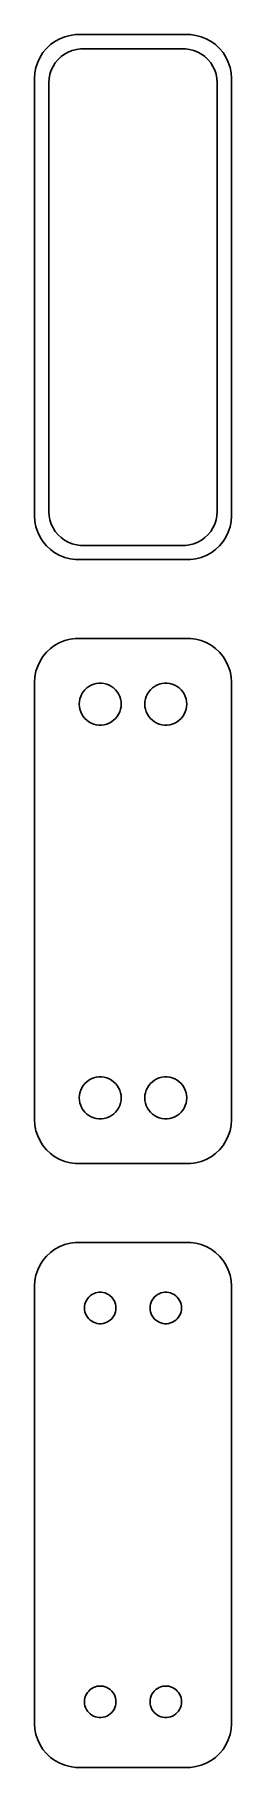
# Model space of a CAD drawing. Header units: metres. Extents: x -11 to 11, y 108 to 306.
import ezdxf

# ---------------------------------------------------------------- set-up
doc = ezdxf.new("R2010")
doc.units = ezdxf.units.M

msp = doc.modelspace()

# ---------------------------------------------------------------- linework, layer by layer
for p, q in [((-8.92912, 305.222), (-9.43712, 304.853)), ((-8.37889, 305.524), (-8.92912, 305.222)), ((-7.79507, 305.755), (-8.37889, 305.524)), ((-7.1869, 305.911), (-7.79507, 305.755)), ((-6.56395, 305.99), (-7.1869, 305.911)), ((6.56395, 305.99), (-6.56395, 305.99)), ((7.1869, 305.911), (6.56395, 305.99)), ((7.79507, 305.755), (7.1869, 305.911)), ((8.37889, 305.524), (7.79507, 305.755)), ((8.92912, 305.222), (8.37889, 305.524)), ((9.43712, 304.853), (8.92912, 305.222)), ((-10.6315, 303.409), (-10.8989, 302.841)), ((-10.2951, 303.939), (-10.6315, 303.409)), ((-9.89484, 304.423), (-10.2951, 303.939)), ((-9.43712, 304.853), (-9.89484, 304.423)), ((-8.88301, 302.776), (-8.57301, 303.151)), ((-8.57301, 303.151), (-8.21851, 303.484)), ((-8.21851, 303.484), (-7.82506, 303.77)), ((-7.82506, 303.77), (-7.39888, 304.004)), ((-7.39888, 304.004), (-6.9467, 304.183)), ((-6.9467, 304.183), (-6.47565, 304.304)), ((-6.47565, 304.304), (-5.99316, 304.365)), ((-5.99316, 304.365), (5.99316, 304.365)), ((5.99316, 304.365), (6.47565, 304.304)), ((6.47565, 304.304), (6.9467, 304.183)), ((6.9467, 304.183), (7.39888, 304.004)), ((7.39888, 304.004), (7.82506, 303.77)), ((7.82506, 303.77), (8.21851, 303.484)), ((8.21851, 303.484), (8.57301, 303.151)), ((8.57301, 303.151), (8.88301, 302.776)), ((9.89484, 304.423), (9.43712, 304.853)), ((10.2951, 303.939), (9.89484, 304.423)), ((10.6315, 303.409), (10.2951, 303.939)), ((10.8989, 302.841), (10.6315, 303.409)), ((-11.2106, 301.627), (-11.25, 301)), ((-11.25, 301), (-11.25, 251)), ((-11.0929, 302.243), (-11.2106, 301.627)), ((-10.8989, 302.841), (-11.0929, 302.243)), ((-9.62262, 300.5), (-9.59209, 300.985)), ((-9.59209, 300.985), (-9.50096, 301.463)), ((-9.50096, 301.463), (-9.35068, 301.926)), ((-9.35068, 301.926), (-9.1436, 302.366)), ((-9.1436, 302.366), (-8.88301, 302.776)), ((8.88301, 302.776), (9.1436, 302.366)), ((9.1436, 302.366), (9.35068, 301.926)), ((9.35068, 301.926), (9.50096, 301.463)), ((9.50096, 301.463), (9.59209, 300.985)), ((9.59209, 300.985), (9.62262, 300.5)), ((11.0929, 302.243), (10.8989, 302.841)), ((11.2106, 301.627), (11.0929, 302.243)), ((11.25, 301), (11.2106, 301.627)), ((11.25, 251), (11.25, 301)), ((-9.62262, 251.5), (-9.62262, 300.5)), ((9.62262, 300.5), (9.62262, 251.5)), ((-9.59209, 251.015), (-9.62262, 251.5)), ((9.62262, 251.5), (9.59209, 251.015)), ((-11.25, 251), (-11.2106, 250.373)), ((-11.2106, 250.373), (-11.0929, 249.757)), ((-11.0929, 249.757), (-10.8989, 249.159)), ((-9.50096, 250.537), (-9.59209, 251.015)), ((-9.35068, 250.074), (-9.50096, 250.537)), ((-9.1436, 249.634), (-9.35068, 250.074)), ((-8.88301, 249.224), (-9.1436, 249.634)), ((9.1436, 249.634), (8.88301, 249.224)), ((9.35068, 250.074), (9.1436, 249.634)), ((9.50096, 250.537), (9.35068, 250.074)), ((9.59209, 251.015), (9.50096, 250.537)), ((10.8989, 249.159), (11.0929, 249.757)), ((11.0929, 249.757), (11.2106, 250.373)), ((11.2106, 250.373), (11.25, 251)), ((-10.8989, 249.159), (-10.6315, 248.591)), ((-10.6315, 248.591), (-10.2951, 248.061)), ((-10.2951, 248.061), (-9.89484, 247.577)), ((-9.89484, 247.577), (-9.43712, 247.147)), ((-8.57301, 248.849), (-8.88301, 249.224)), ((-8.21851, 248.516), (-8.57301, 248.849)), ((-7.82506, 248.23), (-8.21851, 248.516)), ((-7.39888, 247.996), (-7.82506, 248.23)), ((-6.9467, 247.817), (-7.39888, 247.996)), ((-6.47565, 247.696), (-6.9467, 247.817)), ((-5.99316, 247.635), (-6.47565, 247.696)), ((5.99316, 247.635), (-5.99316, 247.635)), ((6.47565, 247.696), (5.99316, 247.635)), ((6.9467, 247.817), (6.47565, 247.696)), ((7.39888, 247.996), (6.9467, 247.817)), ((7.82506, 248.23), (7.39888, 247.996)), ((8.21851, 248.516), (7.82506, 248.23)), ((8.57301, 248.849), (8.21851, 248.516)), ((8.88301, 249.224), (8.57301, 248.849)), ((9.43712, 247.147), (9.89484, 247.577)), ((9.89484, 247.577), (10.2951, 248.061)), ((10.2951, 248.061), (10.6315, 248.591)), ((10.6315, 248.591), (10.8989, 249.159)), ((-9.43712, 247.147), (-8.92912, 246.778)), ((-8.92912, 246.778), (-8.37889, 246.476)), ((-8.37889, 246.476), (-7.79507, 246.245)), ((-7.79507, 246.245), (-7.1869, 246.089)), ((-7.1869, 246.089), (-6.56395, 246.01)), ((-6.56395, 246.01), (6.56395, 246.01)), ((6.56395, 246.01), (7.1869, 246.089)), ((7.1869, 246.089), (7.79507, 246.245)), ((7.79507, 246.245), (8.37889, 246.476)), ((8.37889, 246.476), (8.92912, 246.778)), ((8.92912, 246.778), (9.43712, 247.147)), ((-9.43712, 235.853), (-9.89484, 235.423)), ((-8.92912, 236.222), (-9.43712, 235.853)), ((-8.37889, 236.524), (-8.92912, 236.222)), ((-7.79507, 236.755), (-8.37889, 236.524)), ((-7.1869, 236.911), (-7.79507, 236.755)), ((-6.56395, 236.99), (-7.1869, 236.911)), ((6.56395, 236.99), (-6.56395, 236.99)), ((7.1869, 236.911), (6.56395, 236.99)), ((7.79507, 236.755), (7.1869, 236.911)), ((8.37889, 236.524), (7.79507, 236.755)), ((8.92912, 236.222), (8.37889, 236.524)), ((9.43712, 235.853), (8.92912, 236.222)), ((9.89484, 235.423), (9.43712, 235.853)), ((-10.8989, 233.841), (-11.0929, 233.243)), ((-10.6315, 234.409), (-10.8989, 233.841)), ((-10.2951, 234.939), (-10.6315, 234.409)), ((-9.89484, 235.423), (-10.2951, 234.939)), ((10.2951, 234.939), (9.89484, 235.423)), ((10.6315, 234.409), (10.2951, 234.939)), ((10.8989, 233.841), (10.6315, 234.409)), ((11.0929, 233.243), (10.8989, 233.841)), ((-11.2106, 232.627), (-11.25, 232)), ((-11.25, 232), (-11.25, 182)), ((-11.0929, 233.243), (-11.2106, 232.627)), ((-5.03598, 231.526), (-4.77187, 231.672)), ((-4.77187, 231.672), (-4.49164, 231.783)), ((-4.49164, 231.783), (-4.19971, 231.857)), ((-4.19971, 231.857), (-3.9007, 231.895)), ((-3.9007, 231.895), (-3.59929, 231.895)), ((-3.59929, 231.895), (-3.30028, 231.857)), ((-3.30028, 231.857), (-3.00835, 231.783)), ((-3.00835, 231.783), (-2.72812, 231.672)), ((-2.72812, 231.672), (-2.464, 231.526)), ((2.464, 231.526), (2.72812, 231.672)), ((2.72812, 231.672), (3.00835, 231.783)), ((3.00835, 231.783), (3.30028, 231.857)), ((3.30028, 231.857), (3.59929, 231.895)), ((3.59929, 231.895), (3.9007, 231.895)), ((3.9007, 231.895), (4.19971, 231.857)), ((4.19971, 231.857), (4.49164, 231.783)), ((4.49164, 231.783), (4.77187, 231.672)), ((4.77187, 231.672), (5.03598, 231.526)), ((11.2106, 232.627), (11.0929, 233.243)), ((11.25, 232), (11.2106, 232.627)), ((11.25, 182), (11.25, 232)), ((-6.14999, 229.5), (-6.13107, 229.801)), ((-6.13107, 229.801), (-6.07458, 230.097)), ((-6.07458, 230.097), (-5.98146, 230.383)), ((-5.98146, 230.383), (-5.85313, 230.656)), ((-5.85313, 230.656), (-5.69164, 230.911)), ((-5.69164, 230.911), (-5.49951, 231.143)), ((-5.49951, 231.143), (-5.27982, 231.349)), ((-5.27982, 231.349), (-5.03598, 231.526)), ((-2.464, 231.526), (-2.22017, 231.349)), ((-2.22017, 231.349), (-2.00047, 231.143)), ((-2.00047, 231.143), (-1.80835, 230.911)), ((-1.80835, 230.911), (-1.64685, 230.656)), ((-1.64685, 230.656), (-1.51852, 230.383)), ((-1.51852, 230.383), (-1.4254, 230.097)), ((-1.4254, 230.097), (-1.36891, 229.801)), ((-1.36891, 229.801), (-1.34999, 229.5)), ((1.34999, 229.5), (1.36891, 229.801)), ((1.36891, 229.801), (1.4254, 230.097)), ((1.4254, 230.097), (1.51852, 230.383)), ((1.51852, 230.383), (1.64685, 230.656)), ((1.64685, 230.656), (1.80835, 230.911)), ((1.80835, 230.911), (2.00047, 231.143)), ((2.00047, 231.143), (2.22017, 231.349)), ((2.22017, 231.349), (2.464, 231.526)), ((5.03598, 231.526), (5.27982, 231.349)), ((5.27982, 231.349), (5.49951, 231.143)), ((5.49951, 231.143), (5.69164, 230.911)), ((5.69164, 230.911), (5.85313, 230.656)), ((5.85313, 230.656), (5.98146, 230.383)), ((5.98146, 230.383), (6.07458, 230.097)), ((6.07458, 230.097), (6.13107, 229.801)), ((6.13107, 229.801), (6.14999, 229.5)), ((-6.13107, 229.199), (-6.14999, 229.5)), ((-6.07458, 228.903), (-6.13107, 229.199)), ((-5.98146, 228.617), (-6.07458, 228.903)), ((-5.85313, 228.344), (-5.98146, 228.617)), ((-5.69164, 228.089), (-5.85313, 228.344)), ((-5.49951, 227.857), (-5.69164, 228.089)), ((-5.27982, 227.651), (-5.49951, 227.857)), ((-2.00047, 227.857), (-2.22017, 227.651)), ((-1.80835, 228.089), (-2.00047, 227.857)), ((-1.64685, 228.344), (-1.80835, 228.089)), ((-1.51852, 228.617), (-1.64685, 228.344)), ((-1.4254, 228.903), (-1.51852, 228.617)), ((-1.36891, 229.199), (-1.4254, 228.903)), ((-1.34999, 229.5), (-1.36891, 229.199)), ((1.36891, 229.199), (1.34999, 229.5)), ((1.4254, 228.903), (1.36891, 229.199)), ((1.51852, 228.617), (1.4254, 228.903)), ((1.64685, 228.344), (1.51852, 228.617)), ((1.80835, 228.089), (1.64685, 228.344)), ((2.00047, 227.857), (1.80835, 228.089)), ((2.22017, 227.651), (2.00047, 227.857)), ((5.49951, 227.857), (5.27982, 227.651)), ((5.69164, 228.089), (5.49951, 227.857)), ((5.85313, 228.344), (5.69164, 228.089)), ((5.98146, 228.617), (5.85313, 228.344)), ((6.07458, 228.903), (5.98146, 228.617)), ((6.13107, 229.199), (6.07458, 228.903)), ((6.14999, 229.5), (6.13107, 229.199)), ((-5.03598, 227.474), (-5.27982, 227.651)), ((-4.77187, 227.328), (-5.03598, 227.474)), ((-4.49164, 227.217), (-4.77187, 227.328)), ((-4.19971, 227.143), (-4.49164, 227.217)), ((-3.9007, 227.105), (-4.19971, 227.143)), ((-3.59929, 227.105), (-3.9007, 227.105)), ((-3.30028, 227.143), (-3.59929, 227.105)), ((-3.00835, 227.217), (-3.30028, 227.143)), ((-2.72812, 227.328), (-3.00835, 227.217)), ((-2.464, 227.474), (-2.72812, 227.328)), ((-2.22017, 227.651), (-2.464, 227.474)), ((2.464, 227.474), (2.22017, 227.651)), ((2.72812, 227.328), (2.464, 227.474)), ((3.00835, 227.217), (2.72812, 227.328)), ((3.30028, 227.143), (3.00835, 227.217)), ((3.59929, 227.105), (3.30028, 227.143)), ((3.9007, 227.105), (3.59929, 227.105)), ((4.19971, 227.143), (3.9007, 227.105)), ((4.49164, 227.217), (4.19971, 227.143)), ((4.77187, 227.328), (4.49164, 227.217)), ((5.03598, 227.474), (4.77187, 227.328)), ((5.27982, 227.651), (5.03598, 227.474)), ((-5.69164, 185.911), (-5.49951, 186.143)), ((-5.49951, 186.143), (-5.27982, 186.349)), ((-5.27982, 186.349), (-5.03598, 186.526)), ((-5.03598, 186.526), (-4.77187, 186.672)), ((-4.77187, 186.672), (-4.49164, 186.783)), ((-4.49164, 186.783), (-4.19971, 186.857)), ((-4.19971, 186.857), (-3.9007, 186.895)), ((-3.9007, 186.895), (-3.59929, 186.895)), ((-3.59929, 186.895), (-3.30028, 186.857)), ((-3.30028, 186.857), (-3.00835, 186.783)), ((-3.00835, 186.783), (-2.72812, 186.672)), ((-2.72812, 186.672), (-2.464, 186.526)), ((-2.464, 186.526), (-2.22017, 186.349)), ((-2.22017, 186.349), (-2.00047, 186.143)), ((-2.00047, 186.143), (-1.80835, 185.911)), ((1.80835, 185.911), (2.00047, 186.143)), ((2.00047, 186.143), (2.22017, 186.349)), ((2.22017, 186.349), (2.464, 186.526)), ((2.464, 186.526), (2.72812, 186.672)), ((2.72812, 186.672), (3.00835, 186.783)), ((3.00835, 186.783), (3.30028, 186.857)), ((3.30028, 186.857), (3.59929, 186.895)), ((3.59929, 186.895), (3.9007, 186.895)), ((3.9007, 186.895), (4.19971, 186.857)), ((4.19971, 186.857), (4.49164, 186.783)), ((4.49164, 186.783), (4.77187, 186.672)), ((4.77187, 186.672), (5.03598, 186.526)), ((5.03598, 186.526), (5.27982, 186.349)), ((5.27982, 186.349), (5.49951, 186.143)), ((5.49951, 186.143), (5.69164, 185.911)), ((-6.14999, 184.5), (-6.13107, 184.801)), ((-6.13107, 184.199), (-6.14999, 184.5)), ((-6.13107, 184.801), (-6.07458, 185.097)), ((-6.07458, 183.903), (-6.13107, 184.199)), ((-6.07458, 185.097), (-5.98146, 185.383)), ((-5.98146, 185.383), (-5.85313, 185.656)), ((-5.85313, 185.656), (-5.69164, 185.911)), ((-1.80835, 185.911), (-1.64685, 185.656)), ((-1.64685, 185.656), (-1.51852, 185.383)), ((-1.51852, 185.383), (-1.4254, 185.097)), ((-1.4254, 185.097), (-1.36891, 184.801)), ((-1.36891, 184.199), (-1.4254, 183.903)), ((-1.36891, 184.801), (-1.34999, 184.5)), ((-1.34999, 184.5), (-1.36891, 184.199)), ((1.34999, 184.5), (1.36891, 184.801)), ((1.36891, 184.199), (1.34999, 184.5)), ((1.36891, 184.801), (1.4254, 185.097)), ((1.4254, 183.903), (1.36891, 184.199)), ((1.4254, 185.097), (1.51852, 185.383)), ((1.51852, 185.383), (1.64685, 185.656)), ((1.64685, 185.656), (1.80835, 185.911)), ((5.69164, 185.911), (5.85313, 185.656)), ((5.85313, 185.656), (5.98146, 185.383)), ((5.98146, 185.383), (6.07458, 185.097)), ((6.07458, 185.097), (6.13107, 184.801)), ((6.13107, 184.199), (6.07458, 183.903)), ((6.13107, 184.801), (6.14999, 184.5)), ((6.14999, 184.5), (6.13107, 184.199)), ((-5.98146, 183.617), (-6.07458, 183.903)), ((-5.85313, 183.344), (-5.98146, 183.617)), ((-5.69164, 183.089), (-5.85313, 183.344)), ((-5.49951, 182.857), (-5.69164, 183.089)), ((-5.27982, 182.651), (-5.49951, 182.857)), ((-5.03598, 182.474), (-5.27982, 182.651)), ((-4.77187, 182.328), (-5.03598, 182.474)), ((-4.49164, 182.217), (-4.77187, 182.328)), ((-4.19971, 182.143), (-4.49164, 182.217)), ((-3.9007, 182.105), (-4.19971, 182.143)), ((-3.30028, 182.143), (-3.59929, 182.105)), ((-3.00835, 182.217), (-3.30028, 182.143)), ((-2.72812, 182.328), (-3.00835, 182.217)), ((-2.464, 182.474), (-2.72812, 182.328)), ((-2.22017, 182.651), (-2.464, 182.474)), ((-2.00047, 182.857), (-2.22017, 182.651)), ((-1.80835, 183.089), (-2.00047, 182.857)), ((-1.64685, 183.344), (-1.80835, 183.089)), ((-1.51852, 183.617), (-1.64685, 183.344)), ((-1.4254, 183.903), (-1.51852, 183.617)), ((1.51852, 183.617), (1.4254, 183.903)), ((1.64685, 183.344), (1.51852, 183.617)), ((1.80835, 183.089), (1.64685, 183.344)), ((2.00047, 182.857), (1.80835, 183.089)), ((2.22017, 182.651), (2.00047, 182.857)), ((2.464, 182.474), (2.22017, 182.651)), ((2.72812, 182.328), (2.464, 182.474)), ((3.00835, 182.217), (2.72812, 182.328)), ((3.30028, 182.143), (3.00835, 182.217)), ((3.59929, 182.105), (3.30028, 182.143)), ((4.19971, 182.143), (3.9007, 182.105)), ((4.49164, 182.217), (4.19971, 182.143)), ((4.77187, 182.328), (4.49164, 182.217)), ((5.03598, 182.474), (4.77187, 182.328)), ((5.27982, 182.651), (5.03598, 182.474)), ((5.49951, 182.857), (5.27982, 182.651)), ((5.69164, 183.089), (5.49951, 182.857)), ((5.85313, 183.344), (5.69164, 183.089)), ((5.98146, 183.617), (5.85313, 183.344)), ((6.07458, 183.903), (5.98146, 183.617)), ((-11.25, 182), (-11.2106, 181.373)), ((-11.2106, 181.373), (-11.0929, 180.757)), ((-11.0929, 180.757), (-10.8989, 180.159)), ((-3.59929, 182.105), (-3.9007, 182.105)), ((3.9007, 182.105), (3.59929, 182.105)), ((10.8989, 180.159), (11.0929, 180.757)), ((11.0929, 180.757), (11.2106, 181.373)), ((11.2106, 181.373), (11.25, 182)), ((-10.8989, 180.159), (-10.6315, 179.591)), ((-10.6315, 179.591), (-10.2951, 179.061)), ((-10.2951, 179.061), (-9.89484, 178.577)), ((-9.89484, 178.577), (-9.43712, 178.147)), ((9.43712, 178.147), (9.89484, 178.577)), ((9.89484, 178.577), (10.2951, 179.061)), ((10.2951, 179.061), (10.6315, 179.591)), ((10.6315, 179.591), (10.8989, 180.159)), ((-9.43712, 178.147), (-8.92912, 177.778)), ((-8.92912, 177.778), (-8.37889, 177.476)), ((-8.37889, 177.476), (-7.79507, 177.245)), ((-7.79507, 177.245), (-7.1869, 177.089)), ((-7.1869, 177.089), (-6.56395, 177.01)), ((-6.56395, 177.01), (6.56395, 177.01)), ((6.56395, 177.01), (7.1869, 177.089)), ((7.1869, 177.089), (7.79507, 177.245)), ((7.79507, 177.245), (8.37889, 177.476)), ((8.37889, 177.476), (8.92912, 177.778)), ((8.92912, 177.778), (9.43712, 178.147)), ((-9.89484, 166.423), (-10.2951, 165.939)), ((-9.43712, 166.853), (-9.89484, 166.423)), ((-8.92912, 167.222), (-9.43712, 166.853)), ((-8.37889, 167.524), (-8.92912, 167.222)), ((-7.79507, 167.755), (-8.37889, 167.524)), ((-7.1869, 167.911), (-7.79507, 167.755)), ((-6.56395, 167.99), (-7.1869, 167.911)), ((6.56395, 167.99), (-6.56395, 167.99)), ((7.1869, 167.911), (6.56395, 167.99)), ((7.79507, 167.755), (7.1869, 167.911)), ((8.37889, 167.524), (7.79507, 167.755)), ((8.92912, 167.222), (8.37889, 167.524)), ((9.43712, 166.853), (8.92912, 167.222)), ((9.89484, 166.423), (9.43712, 166.853)), ((10.2951, 165.939), (9.89484, 166.423)), ((-10.8989, 164.841), (-11.0929, 164.243)), ((-10.6315, 165.409), (-10.8989, 164.841)), ((-10.2951, 165.939), (-10.6315, 165.409)), ((10.6315, 165.409), (10.2951, 165.939)), ((10.8989, 164.841), (10.6315, 165.409)), ((11.0929, 164.243), (10.8989, 164.841)), ((-11.2106, 163.627), (-11.25, 163)), ((-11.25, 163), (-11.25, 113)), ((-11.0929, 164.243), (-11.2106, 163.627)), ((11.2106, 163.627), (11.0929, 164.243)), ((11.25, 163), (11.2106, 163.627)), ((11.25, 113), (11.25, 163)), ((-5.54999, 160.5), (-5.5358, 160.726)), ((-5.5358, 160.274), (-5.54999, 160.5)), ((-5.5358, 160.726), (-5.49344, 160.948)), ((-5.49344, 160.948), (-5.42358, 161.163)), ((-5.42358, 161.163), (-5.32735, 161.367)), ((-5.32735, 161.367), (-5.20622, 161.558)), ((-5.20622, 161.558), (-5.06213, 161.732)), ((-5.06213, 161.732), (-4.89735, 161.887)), ((-4.89735, 161.887), (-4.71448, 162.02)), ((-4.71448, 162.02), (-4.51639, 162.129)), ((-4.51639, 162.129), (-4.30623, 162.212)), ((-4.30623, 162.212), (-4.08728, 162.268)), ((-4.08728, 162.268), (-3.86302, 162.296)), ((-3.86302, 162.296), (-3.63696, 162.296)), ((-3.63696, 162.296), (-3.4127, 162.268)), ((-3.4127, 162.268), (-3.19376, 162.212)), ((-3.19376, 162.212), (-2.9836, 162.129)), ((-2.9836, 162.129), (-2.78551, 162.02)), ((-2.78551, 162.02), (-2.60263, 161.887)), ((-2.60263, 161.887), (-2.43785, 161.732)), ((-2.43785, 161.732), (-2.29376, 161.558)), ((-2.29376, 161.558), (-2.17264, 161.367)), ((-2.17264, 161.367), (-2.0764, 161.163)), ((-2.0764, 161.163), (-2.00655, 160.948)), ((-2.00655, 160.948), (-1.96419, 160.726)), ((-1.96419, 160.726), (-1.95, 160.5)), ((-1.95, 160.5), (-1.96419, 160.274)), ((1.95, 160.5), (1.96419, 160.726)), ((1.96419, 160.274), (1.95, 160.5)), ((1.96419, 160.726), (2.00655, 160.948)), ((2.00655, 160.948), (2.0764, 161.163)), ((2.0764, 161.163), (2.17264, 161.367)), ((2.17264, 161.367), (2.29376, 161.558)), ((2.29376, 161.558), (2.43785, 161.732)), ((2.43785, 161.732), (2.60263, 161.887)), ((2.60263, 161.887), (2.78551, 162.02)), ((2.78551, 162.02), (2.9836, 162.129)), ((2.9836, 162.129), (3.19376, 162.212)), ((3.19376, 162.212), (3.4127, 162.268)), ((3.4127, 162.268), (3.63696, 162.296)), ((3.63696, 162.296), (3.86302, 162.296)), ((3.86302, 162.296), (4.08728, 162.268)), ((4.08728, 162.268), (4.30623, 162.212)), ((4.30623, 162.212), (4.51639, 162.129)), ((4.51639, 162.129), (4.71448, 162.02)), ((4.71448, 162.02), (4.89735, 161.887)), ((4.89735, 161.887), (5.06213, 161.732)), ((5.06213, 161.732), (5.20622, 161.558)), ((5.20622, 161.558), (5.32735, 161.367)), ((5.32735, 161.367), (5.42358, 161.163)), ((5.42358, 161.163), (5.49344, 160.948)), ((5.49344, 160.948), (5.5358, 160.726)), ((5.5358, 160.726), (5.54999, 160.5)), ((5.54999, 160.5), (5.5358, 160.274)), ((-5.49344, 160.052), (-5.5358, 160.274)), ((-5.42358, 159.837), (-5.49344, 160.052)), ((-5.32735, 159.633), (-5.42358, 159.837)), ((-5.20622, 159.442), (-5.32735, 159.633)), ((-5.06213, 159.268), (-5.20622, 159.442)), ((-4.89735, 159.113), (-5.06213, 159.268)), ((-4.71448, 158.98), (-4.89735, 159.113)), ((-4.51639, 158.871), (-4.71448, 158.98)), ((-4.30623, 158.788), (-4.51639, 158.871)), ((-4.08728, 158.732), (-4.30623, 158.788)), ((-3.86302, 158.704), (-4.08728, 158.732)), ((-3.63696, 158.704), (-3.86302, 158.704)), ((-3.4127, 158.732), (-3.63696, 158.704)), ((-3.19376, 158.788), (-3.4127, 158.732)), ((-2.9836, 158.871), (-3.19376, 158.788)), ((-2.78551, 158.98), (-2.9836, 158.871)), ((-2.60263, 159.113), (-2.78551, 158.98)), ((-2.43785, 159.268), (-2.60263, 159.113)), ((-2.29376, 159.442), (-2.43785, 159.268)), ((-2.17264, 159.633), (-2.29376, 159.442)), ((-2.0764, 159.837), (-2.17264, 159.633)), ((-2.00655, 160.052), (-2.0764, 159.837)), ((-1.96419, 160.274), (-2.00655, 160.052)), ((2.00655, 160.052), (1.96419, 160.274)), ((2.0764, 159.837), (2.00655, 160.052)), ((2.17264, 159.633), (2.0764, 159.837)), ((2.29376, 159.442), (2.17264, 159.633)), ((2.43785, 159.268), (2.29376, 159.442)), ((2.60263, 159.113), (2.43785, 159.268)), ((2.78551, 158.98), (2.60263, 159.113)), ((2.9836, 158.871), (2.78551, 158.98)), ((3.19376, 158.788), (2.9836, 158.871)), ((3.4127, 158.732), (3.19376, 158.788)), ((3.63696, 158.704), (3.4127, 158.732)), ((3.86302, 158.704), (3.63696, 158.704)), ((4.08728, 158.732), (3.86302, 158.704)), ((4.30623, 158.788), (4.08728, 158.732)), ((4.51639, 158.871), (4.30623, 158.788)), ((4.71448, 158.98), (4.51639, 158.871)), ((4.89735, 159.113), (4.71448, 158.98)), ((5.06213, 159.268), (4.89735, 159.113)), ((5.20622, 159.442), (5.06213, 159.268)), ((5.32735, 159.633), (5.20622, 159.442)), ((5.42358, 159.837), (5.32735, 159.633)), ((5.49344, 160.052), (5.42358, 159.837)), ((5.5358, 160.274), (5.49344, 160.052)), ((-5.06213, 116.732), (-4.89735, 116.887)), ((-4.89735, 116.887), (-4.71448, 117.02)), ((-4.71448, 117.02), (-4.51639, 117.129)), ((-4.51639, 117.129), (-4.30623, 117.212)), ((-4.30623, 117.212), (-4.08728, 117.268)), ((-4.08728, 117.268), (-3.86302, 117.296)), ((-3.86302, 117.296), (-3.63696, 117.296)), ((-3.63696, 117.296), (-3.4127, 117.268)), ((-3.4127, 117.268), (-3.19376, 117.212)), ((-3.19376, 117.212), (-2.9836, 117.129)), ((-2.9836, 117.129), (-2.78551, 117.02)), ((-2.78551, 117.02), (-2.60263, 116.887)), ((-2.60263, 116.887), (-2.43785, 116.732)), ((2.43785, 116.732), (2.60263, 116.887)), ((2.60263, 116.887), (2.78551, 117.02)), ((2.78551, 117.02), (2.9836, 117.129)), ((2.9836, 117.129), (3.19376, 117.212)), ((3.19376, 117.212), (3.4127, 117.268)), ((3.4127, 117.268), (3.63696, 117.296)), ((3.63696, 117.296), (3.86302, 117.296)), ((3.86302, 117.296), (4.08728, 117.268)), ((4.08728, 117.268), (4.30623, 117.212)), ((4.30623, 117.212), (4.51639, 117.129)), ((4.51639, 117.129), (4.71448, 117.02)), ((4.71448, 117.02), (4.89735, 116.887)), ((4.89735, 116.887), (5.06213, 116.732)), ((-5.54999, 115.5), (-5.5358, 115.726)), ((-5.5358, 115.274), (-5.54999, 115.5)), ((-5.5358, 115.726), (-5.49344, 115.948)), ((-5.49344, 115.052), (-5.5358, 115.274)), ((-5.49344, 115.948), (-5.42358, 116.163)), ((-5.42358, 114.837), (-5.49344, 115.052)), ((-5.42358, 116.163), (-5.32735, 116.367)), ((-5.32735, 114.633), (-5.42358, 114.837)), ((-5.32735, 116.367), (-5.20622, 116.558)), ((-5.20622, 116.558), (-5.06213, 116.732)), ((-2.43785, 116.732), (-2.29376, 116.558)), ((-2.29376, 116.558), (-2.17264, 116.367)), ((-2.17264, 116.367), (-2.0764, 116.163)), ((-2.0764, 114.837), (-2.17264, 114.633)), ((-2.0764, 116.163), (-2.00655, 115.948)), ((-2.00655, 115.052), (-2.0764, 114.837)), ((-2.00655, 115.948), (-1.96419, 115.726)), ((-1.96419, 115.274), (-2.00655, 115.052)), ((-1.96419, 115.726), (-1.95, 115.5)), ((-1.95, 115.5), (-1.96419, 115.274)), ((1.95, 115.5), (1.96419, 115.726)), ((1.96419, 115.274), (1.95, 115.5)), ((1.96419, 115.726), (2.00655, 115.948)), ((2.00655, 115.052), (1.96419, 115.274)), ((2.00655, 115.948), (2.0764, 116.163)), ((2.0764, 114.837), (2.00655, 115.052)), ((2.0764, 116.163), (2.17264, 116.367)), ((2.17264, 114.633), (2.0764, 114.837)), ((2.17264, 116.367), (2.29376, 116.558)), ((2.29376, 116.558), (2.43785, 116.732)), ((5.06213, 116.732), (5.20622, 116.558)), ((5.20622, 116.558), (5.32735, 116.367)), ((5.32735, 116.367), (5.42358, 116.163)), ((5.42358, 114.837), (5.32735, 114.633)), ((5.42358, 116.163), (5.49344, 115.948)), ((5.49344, 115.052), (5.42358, 114.837)), ((5.49344, 115.948), (5.5358, 115.726)), ((5.5358, 115.274), (5.49344, 115.052)), ((5.5358, 115.726), (5.54999, 115.5)), ((5.54999, 115.5), (5.5358, 115.274)), ((-11.25, 113), (-11.2106, 112.373)), ((-5.20622, 114.442), (-5.32735, 114.633)), ((-5.06213, 114.268), (-5.20622, 114.442)), ((-4.89735, 114.113), (-5.06213, 114.268)), ((-4.71448, 113.98), (-4.89735, 114.113)), ((-4.51639, 113.871), (-4.71448, 113.98)), ((-4.30623, 113.788), (-4.51639, 113.871)), ((-4.08728, 113.732), (-4.30623, 113.788)), ((-3.86302, 113.704), (-4.08728, 113.732)), ((-3.63696, 113.704), (-3.86302, 113.704)), ((-3.4127, 113.732), (-3.63696, 113.704)), ((-3.19376, 113.788), (-3.4127, 113.732)), ((-2.9836, 113.871), (-3.19376, 113.788)), ((-2.78551, 113.98), (-2.9836, 113.871)), ((-2.60263, 114.113), (-2.78551, 113.98)), ((-2.43785, 114.268), (-2.60263, 114.113)), ((-2.29376, 114.442), (-2.43785, 114.268)), ((-2.17264, 114.633), (-2.29376, 114.442)), ((2.29376, 114.442), (2.17264, 114.633)), ((2.43785, 114.268), (2.29376, 114.442)), ((2.60263, 114.113), (2.43785, 114.268)), ((2.78551, 113.98), (2.60263, 114.113)), ((2.9836, 113.871), (2.78551, 113.98)), ((3.19376, 113.788), (2.9836, 113.871)), ((3.4127, 113.732), (3.19376, 113.788)), ((3.63696, 113.704), (3.4127, 113.732)), ((3.86302, 113.704), (3.63696, 113.704)), ((4.08728, 113.732), (3.86302, 113.704)), ((4.30623, 113.788), (4.08728, 113.732)), ((4.51639, 113.871), (4.30623, 113.788)), ((4.71448, 113.98), (4.51639, 113.871)), ((4.89735, 114.113), (4.71448, 113.98)), ((5.06213, 114.268), (4.89735, 114.113)), ((5.20622, 114.442), (5.06213, 114.268)), ((5.32735, 114.633), (5.20622, 114.442)), ((11.2106, 112.373), (11.25, 113)), ((-11.2106, 112.373), (-11.0929, 111.757)), ((-11.0929, 111.757), (-10.8989, 111.159)), ((-10.8989, 111.159), (-10.6315, 110.591)), ((10.6315, 110.591), (10.8989, 111.159)), ((10.8989, 111.159), (11.0929, 111.757)), ((11.0929, 111.757), (11.2106, 112.373)), ((-10.6315, 110.591), (-10.2951, 110.061)), ((-10.2951, 110.061), (-9.89484, 109.577)), ((-9.89484, 109.577), (-9.43712, 109.147)), ((-9.43712, 109.147), (-8.92912, 108.778)), ((8.92912, 108.778), (9.43712, 109.147)), ((9.43712, 109.147), (9.89484, 109.577)), ((9.89484, 109.577), (10.2951, 110.061)), ((10.2951, 110.061), (10.6315, 110.591)), ((-8.92912, 108.778), (-8.37889, 108.476)), ((-8.37889, 108.476), (-7.79507, 108.245)), ((-7.79507, 108.245), (-7.1869, 108.089)), ((-7.1869, 108.089), (-6.56395, 108.01)), ((-6.56395, 108.01), (6.56395, 108.01)), ((6.56395, 108.01), (7.1869, 108.089)), ((7.1869, 108.089), (7.79507, 108.245)), ((7.79507, 108.245), (8.37889, 108.476)), ((8.37889, 108.476), (8.92912, 108.778))]:
    msp.add_line(p, q)

doc.saveas('drawing.dxf')
